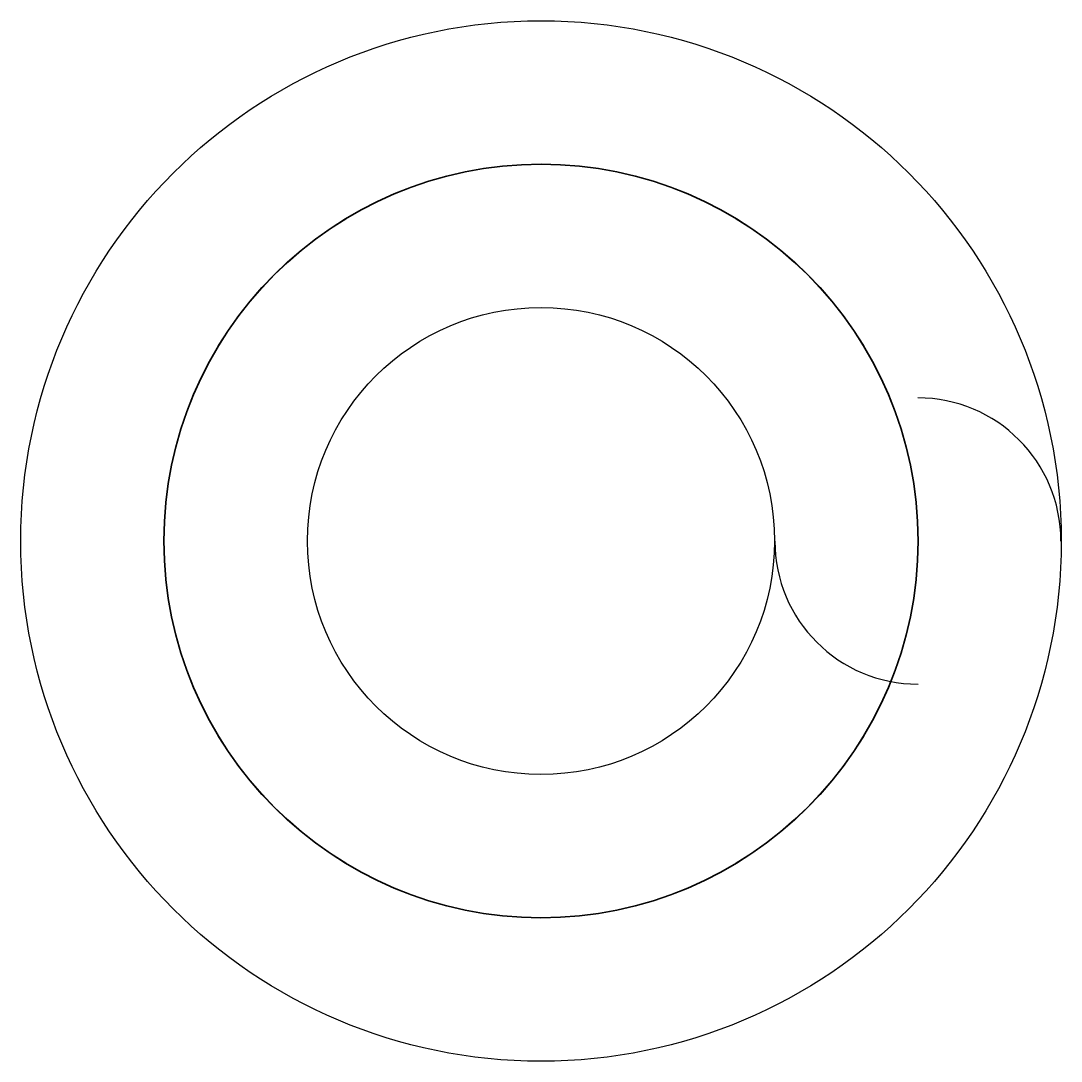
# Model space of a CAD drawing. Header units: millimetres. Extents: x -3.23 to 3.23, y -3.23 to 3.23.
import ezdxf

# ---------------------------------------------------------------- set-up
doc = ezdxf.new("R2010")
doc.units = ezdxf.units.MM

msp = doc.modelspace()

# ---------------------------------------------------------------- linework, layer by layer
for p, q in [((1.45, 0, 0.889), (1.45, 0, 0.891)), ((1.45, 0, 0.889), (1.45, 0, 0.891)), ((3.23, 0, 0.889), (3.23, 0, 0.891)), ((3.23, 0, 0.889), (3.23, 0, 0.891))]:
    msp.add_line(p, q)
for centre, radius in [((0, 0, 0.889), 3.23), ((0, 0, 0.891), 3.23), ((0, 0, 0.889), 3.23), ((0, 0, 0.891), 3.23), ((0, 0), 2.341), ((0, 0, 1.78), 2.341), ((0, 0), 2.341), ((0, 0, 1.78), 2.341), ((0, 0), 2.339), ((0, 0, 1.78), 2.339), ((0, 0), 2.339), ((0, 0, 1.78), 2.339), ((0, 0, 0.889), 1.45), ((0, 0, 0.891), 1.45), ((0, 0, 0.891), 1.45), ((0, 0, 0.889), 1.45)]:
    msp.add_circle(centre, radius)
for centre, start, end in [((2.339, 0, 0.889), 0, 90), ((2.339, 0, 0.889), 0, 90), ((2.339, 0, 0.891), 0, 90), ((2.339, 0, 0.891), 0, 90), ((2.341, 0, 0.889), 180, 270), ((2.341, 0, 0.889), 180, 270), ((2.341, 0, 0.891), 180, 270), ((2.341, 0, 0.891), 180, 270)]:
    msp.add_arc(centre, 0.889, start, end)

doc.saveas('drawing.dxf')
